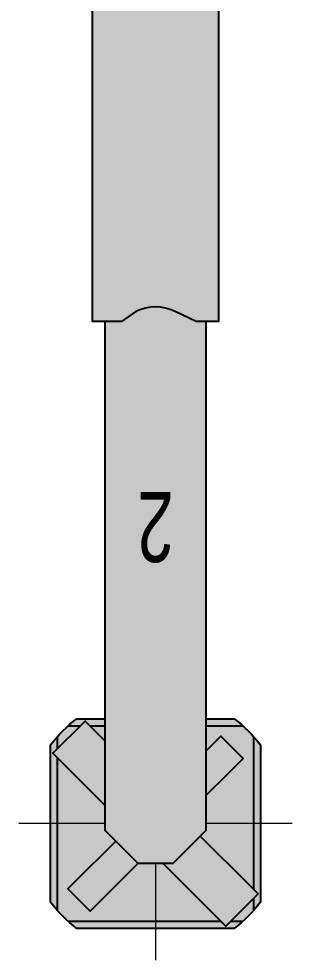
# Model space of a CAD drawing. Header units: millimetres. Extents: x -4957 to 16273, y -10328 to 13923.
# Drawn here: x 4606 to 5388, y -10328 to -7634 of the extents above; entities that cross this region are included whole.
import ezdxf
from ezdxf.enums import TextEntityAlignment as Align

# ---------------------------------------------------------------- set-up
doc = ezdxf.new("R2010")
doc.units = ezdxf.units.MM
doc.set_wipeout_variables(frame=1)
doc.layers.get('0').update_dxf_attribs({"color": 171})
doc.layers.add('Техника. Кран LTM 1150-5.3', color=250, linetype='Continuous')
doc.layers.add('Техника. Кран LTM 1150-5.3 Штрих', color=7, linetype='Continuous', true_color=0xffe79e)
doc.styles.get("Standard").update_dxf_attribs({"font": ''})
doc.styles.get('Standard').set_extended_font_data('Mipgost')

# ---------------------------------------------------------------- blocks, each defined once
blk = doc.blocks.new('LTM 1150-5.3-20221114.214039')
at = {"color": 0, "linetype": 'ByBlock', "lineweight": -2, "ltscale": 15, "transparency": 16777216}
blk.add_wipeout([(-300, 225), (-283.29523312338983, 245.7006530100483), (-265.1650429449553, 265.1650429449554), (-245.70065301004826, 283.29523312338983), (-225.00000000000003, 299.9999999999999), (-225.00000000000003, 300), (225, 300), (225, 300), (245.70065301004828, 283.29523312338995), (265.1650429449553, 265.1650429449554), (283.2952331233898, 245.70065301004843), (299.9999999999999, 225), (300, 225), (300, -225), (300, -225), (283.2952331233898, -245.70065301004843), (265.1650429449551, -265.16504294495553), (245.70065301004797, -283.2952331233901), (224.99999999999946, -300.0000000000003), (225, -300), (-225.00000000000003, -300), (-225.00000000000003, -300), (-245.70065301004826, -283.2952331233899), (-265.1650429449553, -265.1650429449553), (-283.2952331233899, -245.70065301004826), (-299.99999999999994, -225), (-300, -225)], dxfattribs=at)
at = {"layer": 'Техника. Кран LTM 1150-5.3 Штрих', "ltscale": 15, "true_color": 0xadadad, "transparency": 16777216}
h = blk.add_hatch(color=253, dxfattribs=at)
h.dxf.hatch_style = 1
edge = h.paths.add_edge_path()
edge.add_arc((-2.273736754432321e-13, 2.273736754432321e-13), 374.9999999999997, 126.86989764584399, 143.130102354156, ccw=False)
edge.add_line((-225, 300), (225, 300))
edge.add_arc((-1.13686837721616e-13, -1.13686837721616e-13), 375.0000000000002, 36.86989764584399, 53.13010235415601, ccw=False)
edge.add_line((300, 225), (300, -225))
edge.add_arc((2.273736754432321e-13, -2.273736754432321e-13), 374.9999999999997, 306.86989764584405, 323.130102354156, ccw=False)
edge.add_line((225, -300), (-225, -300))
edge.add_arc((-2.273736754432321e-13, -2.273736754432321e-13), 374.9999999999997, 216.869897645844, 233.130102354156, ccw=False)
edge.add_line((-300, -225), (-300, 225))
at = {"color": 0, "linetype": 'ByBlock', "lineweight": 9, "ltscale": 15, "transparency": 16777216}
for points in [[(0, 0), (0, 390.9186811467452)], [(-390.9186811467453, 0), (0, 0)], [(0, 0), (390.9186811467453, 0)], [(0, -390.9186811467452), (0, 0)]]:
    blk.add_lwpolyline(points, dxfattribs=at)
at = {"color": 0, "linetype": 'ByBlock', "lineweight": -2, "ltscale": 15, "transparency": 16777216}
blk.add_lwpolyline([(-300, 225, -0.0710678118654753), (-225, 300), (225, 300, -0.07106781186547521), (300, 225), (300, -225, -0.0710678118654753), (225, -300), (-225, -300, -0.0710678118654753), (-300, -225)], format="xyb", close=True, dxfattribs=at)
for points in [[(-102.7897312037894, 10.86584964954091), (-293.4493141924177, 201.5254326381673), (-201.5254326381691, 293.4493141924177), (-10.86584964954091, 102.7897312037894)], [(-249.4493936653271, 280), (-214.9747468305868, 280)], [(-188.0761184457515, 280), (249.4493936653271, 280)], [(-280, 214.974746830585), (-280, 249.4493936653289)], [(33.97835412767745, 97.6179644344611), (186.6761902332473, 250.3158005400383), (250.3158005400401, 186.6761902332491), (97.61796443446292, 33.97835412767381)], [(280, 249.4493936653289), (280, -188.0761184457515)], [(-280, -249.4493936653289), (-280, 188.0761184457497)], [(10.86584964954091, -102.7897312037894), (201.5254326381655, -293.4493141924177), (293.4493141924177, -201.5254326381691), (102.7897312037894, -10.86584964954272)], [(-33.97835412767381, -97.61796443446292), (-186.676190233251, -250.3158005400364), (-250.3158005400364, -186.6761902332491), (-97.61796443446292, -33.97835412767745)], [(280, -214.974746830585), (280, -249.4493936653289)], [(188.0761184457479, -280), (-249.4493936653271, -280)], [(249.4493936653271, -280), (214.9747468305832, -280)]]:
    blk.add_lwpolyline(points, dxfattribs=at)
blk.add_circle((0, 0), 103.3624473856617, dxfattribs=at)
blk = doc.blocks.new('LTM 1150-5.3-20221114.214321')
at = {"color": 0, "linetype": 'ByBlock', "lineweight": -2, "ltscale": 15, "transparency": 16777216}
blk.add_wipeout([(145.00000000000023, 18.875739644970963), (50.62130177514791, 113.25443786982305), (-50.62130177514814, 113.25443786982305), (-145, 18.875739644970963), (-145, -2749.4416175008846), (145.00000000000023, -2749.4416175008846)], dxfattribs=at)
at = {"layer": 'Техника. Кран LTM 1150-5.3 Штрих', "ltscale": 15, "true_color": 0xadadad, "transparency": 16777216}
h = blk.add_hatch(color=253, dxfattribs=at)
h.dxf.hatch_style = 1
h.paths.add_polyline_path([(145, -2749.441617500884), (145, 18.87573964497042), (50.62130177514793, 113.2544378698225), (-50.62130177514793, 113.2544378698225), (-145, 18.87573964497042), (-145, -2749.441617500884)])
at = {"color": 0, "linetype": 'ByBlock', "lineweight": -2, "ltscale": 15, "transparency": 16777216}
blk.add_lwpolyline([(145, -2749.441617500884), (145, 18.87573964497042), (50.62130177514793, 113.2544378698225), (-50.62130177514793, 113.2544378698225), (-145, 18.87573964497042), (-145, -2749.441617500884)], close=True, dxfattribs=at)
blk = doc.blocks.new('LTM 1150-5.3-20230312.115205')
at = {"color": 0, "linetype": 'ByBlock', "lineweight": -2, "ltscale": 15, "transparency": 16777216}
blk.add_wipeout([(-55.8990825688071, -28.70021634940349), (-55.8990825688071, -28.70021634940349), (-33.65362957043726, -36.86734234225287), (-10.297786120791443, -40.87567152551537), (13.397829398707472, -40.592950394662694), (36.6513879388192, -36.02850724052405), (55.899082568807444, -28.700216348679987), (97.43119266055055, 0), (180, 0), (180, -1830.6684141546527), (-179.9999999999999, -1830.6684141546527), (-179.9999999999999, 0), (-116.42201834862362, 0)], dxfattribs=at)
at = {"layer": 'Техника. Кран LTM 1150-5.3 Штрих', "ltscale": 15, "true_color": 0xadadad, "transparency": 16777216}
h = blk.add_hatch(color=253, dxfattribs=at)
h.dxf.hatch_style = 1
edge = h.paths.add_edge_path()
edge.add_line((-116.4220183486238, -1.188017024205775e-09), (-55.89908256880734, -28.70021634940379))
edge.add_arc((-7.632904517556125e-10, 89.17715590118304), 130.4598877841478, 244.6290441770038, 295.3709558237383)
edge.add_line((55.89908256880734, -28.70021634867986), (97.43119266055045, 0))
edge.add_line((97.43119266055045, 0), (180, 0))
edge.add_line((180, 0), (180, -1830.668414154653))
edge.add_line((180, -1830.668414154653), (-180, -1830.668414154653))
edge.add_line((-180, -1830.668414154653), (-180, 0))
edge.add_line((-180, 0), (-116.4220183486238, 0))
at = {"color": 0, "linetype": 'ByBlock', "lineweight": -2, "ltscale": 15, "transparency": 16777216}
blk.add_lwpolyline([(-116.4220183486238, -1.188017024205775e-09), (-55.89908256880734, -28.70021634940379, 0.2250934175607409), (55.89908256880734, -28.70021634867986), (97.43119266055045, 0), (180, 0), (180, -1830.668414154653), (-180, -1830.668414154653), (-180, 0), (-116.4220183486238, 0)], format="xyb", dxfattribs=at)
blk = doc.blocks.new('*U158')
at = {"color": 0, "linetype": 'ByBlock', "lineweight": -2, "ltscale": 15, "transparency": 16777216}
blk.add_blockref('LTM 1150-5.3-20221114.214039', (-4997, 3937), dxfattribs=at)
blk.add_blockref('LTM 1150-5.3-20221114.214321', (-4997, 3937), dxfattribs=at)
blk.add_blockref('LTM 1150-5.3-20230312.115205', (-4997, 2500), dxfattribs=at)
at = {"layer": 'Defpoints', "color": 250, "ltscale": 15, "transparency": 16777216, "width": 0.7}
blk.add_text('2', height=200, dxfattribs=at).set_placement((-4997, 3088.418681146745), align=Align.MIDDLE_CENTER)

msp = doc.modelspace()

# ---------------------------------------------------------------- block references
at = {"layer": 'Техника. Кран LTM 1150-5.3', "rotation": 180}
msp.add_blockref('*U158', (0, -6000), dxfattribs=at)

doc.saveas('drawing.dxf')
